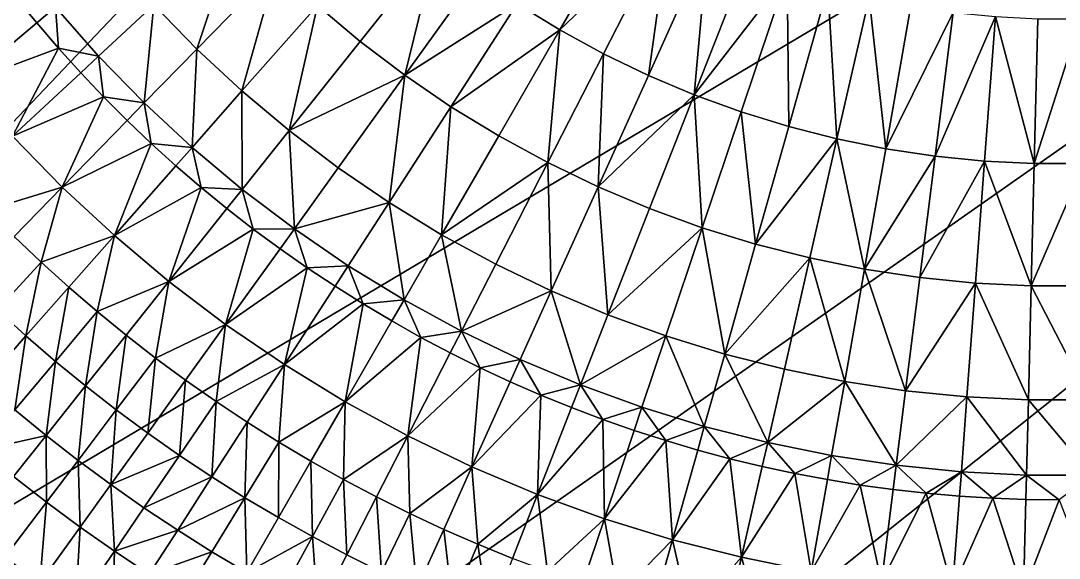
# Model space of a CAD drawing. Header units: millimetres. Extents: x -3250 to 5350, y -3250 to 3250.
# Drawn here: x -1284 to 0, y -1722 to -1058 of the extents above; entities that cross this region are included whole.
import ezdxf

# ---------------------------------------------------------------- set-up
doc = ezdxf.new("R2010")
doc.units = ezdxf.units.MM
doc.header["$MEASUREMENT"] = 0
doc.layers.add('MESH_3D', color=2, linetype='CONTINUOUS')

msp = doc.modelspace()

# ---------------------------------------------------------------- linework, layer by layer
at = {"layer": 'MESH_3D'}
for points in [[(2150.5, 2436.8, 32500), (-3128.5, 880.2, 32500), (-2326.6, -2269.3, 32500)], [(2150.5, 2436.8, 32500), (-2326.6, -2269.3, 32500), (3105.6, 958, 32500)], [(3105.6, 958, 32500), (-2326.6, -2269.3, 32500), (-1962.4, -2590.7, 32500)], [(3105.6, 958, 32500), (-1962.4, -2590.7, 32500), (-1625, -2814.6, 32500)], [(3105.6, 958, 32500), (-1625, -2814.6, 32500), (-723.2, -3168.5, 32500)], [(3105.6, 958, 32500), (-723.2, -3168.5, 32500), (1410.1, -2928.1, 32500)], [(-617.4, -1069.4, -1086.9), (-670, -1037.3, -1086.9), (-527.9, -914.4, -1133)], [(-617.4, -1069.4, -1086.9), (-527.9, -914.4, -1133), (-481.7, -939.6, -1133)], [(-1066.1, -1093, -989.8), (-1119.2, -1038.5, -989.8), (-1015.9, -942.6, -1040.3)], [(-1066.1, -1093, -989.8), (-1015.9, -942.6, -1040.3), (-967.7, -992.1, -1040.3)], [(-563.4, -1098.9, -1086.9), (-617.4, -1069.4, -1086.9), (-481.7, -939.6, -1133)], [(-507.9, -1125.6, -1086.9), (-563.4, -1098.9, -1086.9), (-481.7, -939.6, -1133)], [(-507.9, -1125.6, -1086.9), (-481.7, -939.6, -1133), (-434.3, -962.4, -1133)], [(-451.1, -1149.5, -1086.9), (-507.9, -1125.6, -1086.9), (-434.3, -962.4, -1133)], [(-451.1, -1149.5, -1086.9), (-434.3, -962.4, -1133), (-385.8, -982.9, -1133)], [(-864.1, -1083.5, -1040.3), (-917, -1039.1, -1040.3), (-769.9, -965.4, -1086.9)], [(-809, -1125.3, -1040.3), (-864.1, -1083.5, -1040.3), (-769.9, -965.4, -1086.9)], [(-809, -1125.3, -1040.3), (-769.9, -965.4, -1086.9), (-720.8, -1002.6, -1086.9)], [(-451.1, -1149.5, -1086.9), (-385.8, -982.9, -1133), (-336.3, -1000.9, -1133)], [(-1010.3, -1144.8, -989.8), (-1066.1, -1093, -989.8), (-967.7, -992.1, -1040.3)], [(-1010.3, -1144.8, -989.8), (-967.7, -992.1, -1040.3), (-917, -1039.1, -1040.3)], [(-393.3, -1170.6, -1086.9), (-451.1, -1149.5, -1086.9), (-336.3, -1000.9, -1133)], [(-334.4, -1188.7, -1086.9), (-393.3, -1170.6, -1086.9), (-336.3, -1000.9, -1133)], [(-334.4, -1188.7, -1086.9), (-336.3, -1000.9, -1133), (-286, -1016.4, -1133)], [(-809, -1125.3, -1040.3), (-720.8, -1002.6, -1086.9), (-670, -1037.3, -1086.9)], [(-274.8, -1203.9, -1086.9), (-334.4, -1188.7, -1086.9), (-286, -1016.4, -1133)], [(-274.8, -1203.9, -1086.9), (-286, -1016.4, -1133), (-235, -1029.4, -1133)], [(-1352.1, -1134.6, -885.2), (-1290, -1028.8, -939.1), (-1264, -1060.6, -939.1)], [(-1240.8, -1041.2, -952.1), (-1264, -1060.6, -939.1), (-1290, -1028.8, -939.1)], [(-1187.4, -1101.7, -952.1), (-1240.8, -1041.2, -952.1), (-1119.2, -1038.5, -989.8)], [(-1131, -1159.5, -952.1), (-1187.4, -1101.7, -952.1), (-1119.2, -1038.5, -989.8)], [(-1131, -1159.5, -952.1), (-1119.2, -1038.5, -989.8), (-1066.1, -1093, -989.8)], [(-952, -1193.7, -989.8), (-1010.3, -1144.8, -989.8), (-917, -1039.1, -1040.3)], [(-952, -1193.7, -989.8), (-917, -1039.1, -1040.3), (-864.1, -1083.5, -1040.3)], [(-751.9, -1164.2, -1040.3), (-809, -1125.3, -1040.3), (-670, -1037.3, -1086.9)], [(-751.9, -1164.2, -1040.3), (-670, -1037.3, -1086.9), (-617.4, -1069.4, -1086.9)], [(-214.4, -1216.1, -1086.9), (-274.8, -1203.9, -1086.9), (-235, -1029.4, -1133)], [(-214.4, -1216.1, -1086.9), (-235, -1029.4, -1133), (-183.4, -1039.8, -1133)], [(-1240.8, -1041.2, -952.1), (-1237.1, -1091.8, -939.1), (-1264, -1060.6, -939.1)], [(-1187.4, -1101.7, -952.1), (-1237.1, -1091.8, -939.1), (-1240.8, -1041.2, -952.1)], [(-214.4, -1216.1, -1086.9), (-183.4, -1039.8, -1133), (-131.3, -1047.7, -1133)], [(-153.5, -1225.3, -1086.9), (-214.4, -1216.1, -1086.9), (-131.3, -1047.7, -1133)], [(-153.5, -1225.3, -1086.9), (-131.3, -1047.7, -1133), (-78.9, -1052.9, -1133)], [(-1352.1, -1134.6, -885.2), (-1264, -1060.6, -939.1), (-1237.1, -1091.8, -939.1)], [(-92.3, -1231.4, -1086.9), (-153.5, -1225.3, -1086.9), (-78.9, -1052.9, -1133)], [(-30.8, -1234.5, -1086.9), (-92.3, -1231.4, -1086.9), (-78.9, -1052.9, -1133)], [(-30.8, -1234.5, -1086.9), (-78.9, -1052.9, -1133), (-26.3, -1055.6, -1133)], [(-30.8, -1234.5, -1086.9), (-26.3, -1055.6, -1133), (26.3, -1055.6, -1133)], [(30.8, -1234.5, -1086.9), (-30.8, -1234.5, -1086.9), (26.3, -1055.6, -1133)], [(-692.9, -1200.2, -1040.3), (-751.9, -1164.2, -1040.3), (-617.4, -1069.4, -1086.9)], [(-632.3, -1233.3, -1040.3), (-692.9, -1200.2, -1040.3), (-617.4, -1069.4, -1086.9)], [(-632.3, -1233.3, -1040.3), (-617.4, -1069.4, -1086.9), (-563.4, -1098.9, -1086.9)], [(-952, -1193.7, -989.8), (-864.1, -1083.5, -1040.3), (-809, -1125.3, -1040.3)], [(-1293.9, -1200.6, -885.2), (-1352.1, -1134.6, -885.2), (-1237.1, -1091.8, -939.1)], [(-1293.9, -1200.6, -885.2), (-1237.1, -1091.8, -939.1), (-1209.5, -1122.3, -939.1)], [(-1187.4, -1101.7, -952.1), (-1209.5, -1122.3, -939.1), (-1237.1, -1091.8, -939.1)], [(-1187.4, -1101.7, -952.1), (-1181.2, -1152.1, -939.1), (-1209.5, -1122.3, -939.1)], [(-1131, -1159.5, -952.1), (-1181.2, -1152.1, -939.1), (-1187.4, -1101.7, -952.1)], [(-1071.8, -1214.5, -952.1), (-1131, -1159.5, -952.1), (-1066.1, -1093, -989.8)], [(-1071.8, -1214.5, -952.1), (-1066.1, -1093, -989.8), (-1010.3, -1144.8, -989.8)], [(-570, -1263.2, -1040.3), (-632.3, -1233.3, -1040.3), (-563.4, -1098.9, -1086.9)], [(-570, -1263.2, -1040.3), (-563.4, -1098.9, -1086.9), (-507.9, -1125.6, -1086.9)], [(-1293.9, -1200.6, -885.2), (-1209.5, -1122.3, -939.1), (-1181.2, -1152.1, -939.1)], [(-891.3, -1239.7, -989.8), (-952, -1193.7, -989.8), (-809, -1125.3, -1040.3)], [(-828.4, -1282.6, -989.8), (-891.3, -1239.7, -989.8), (-809, -1125.3, -1040.3)], [(-828.4, -1282.6, -989.8), (-809, -1125.3, -1040.3), (-751.9, -1164.2, -1040.3)], [(-570, -1263.2, -1040.3), (-507.9, -1125.6, -1086.9), (-451.1, -1149.5, -1086.9)], [(-1232.4, -1263.6, -885.2), (-1293.9, -1200.6, -885.2), (-1181.2, -1152.1, -939.1)], [(-1232.4, -1263.6, -885.2), (-1181.2, -1152.1, -939.1), (-1152.1, -1181.2, -939.1)], [(-1131, -1159.5, -952.1), (-1152.1, -1181.2, -939.1), (-1181.2, -1152.1, -939.1)], [(-1009.9, -1266.4, -952.1), (-1071.8, -1214.5, -952.1), (-1010.3, -1144.8, -989.8)], [(-1009.9, -1266.4, -952.1), (-1010.3, -1144.8, -989.8), (-952, -1193.7, -989.8)], [(-506.3, -1290.1, -1040.3), (-570, -1263.2, -1040.3), (-451.1, -1149.5, -1086.9)], [(-441.4, -1313.7, -1040.3), (-506.3, -1290.1, -1040.3), (-451.1, -1149.5, -1086.9)], [(-441.4, -1313.7, -1040.3), (-451.1, -1149.5, -1086.9), (-393.3, -1170.6, -1086.9)], [(-1131, -1159.5, -952.1), (-1122.3, -1209.5, -939.1), (-1152.1, -1181.2, -939.1)], [(-1071.8, -1214.5, -952.1), (-1122.3, -1209.5, -939.1), (-1131, -1159.5, -952.1)], [(-763.4, -1322.3, -989.8), (-828.4, -1282.6, -989.8), (-751.9, -1164.2, -1040.3)], [(-763.4, -1322.3, -989.8), (-751.9, -1164.2, -1040.3), (-692.9, -1200.2, -1040.3)], [(-375.4, -1334.1, -1040.3), (-441.4, -1313.7, -1040.3), (-393.3, -1170.6, -1086.9)], [(-375.4, -1334.1, -1040.3), (-393.3, -1170.6, -1086.9), (-334.4, -1188.7, -1086.9)], [(-1232.4, -1263.6, -885.2), (-1152.1, -1181.2, -939.1), (-1122.3, -1209.5, -939.1)], [(-945.5, -1315.2, -952.1), (-1009.9, -1266.4, -952.1), (-952, -1193.7, -989.8)], [(-945.5, -1315.2, -952.1), (-952, -1193.7, -989.8), (-891.3, -1239.7, -989.8)], [(-375.4, -1334.1, -1040.3), (-334.4, -1188.7, -1086.9), (-274.8, -1203.9, -1086.9)], [(-1232.4, -1263.6, -885.2), (-1324.4, -1291.7, -840.8), (-1293.9, -1200.6, -885.2)], [(-763.4, -1322.3, -989.8), (-692.9, -1200.2, -1040.3), (-632.3, -1233.3, -1040.3)], [(-308.4, -1351.1, -1040.3), (-375.4, -1334.1, -1040.3), (-274.8, -1203.9, -1086.9)], [(-240.7, -1364.8, -1040.3), (-308.4, -1351.1, -1040.3), (-274.8, -1203.9, -1086.9)], [(-240.7, -1364.8, -1040.3), (-274.8, -1203.9, -1086.9), (-214.4, -1216.1, -1086.9)], [(-1167.9, -1323.4, -885.2), (-1232.4, -1263.6, -885.2), (-1122.3, -1209.5, -939.1)], [(-1167.9, -1323.4, -885.2), (-1122.3, -1209.5, -939.1), (-1091.8, -1237.1, -939.1)], [(-1071.8, -1214.5, -952.1), (-1091.8, -1237.1, -939.1), (-1122.3, -1209.5, -939.1)], [(-1071.8, -1214.5, -952.1), (-1060.6, -1264, -939.1), (-1091.8, -1237.1, -939.1)], [(-1009.9, -1266.4, -952.1), (-1060.6, -1264, -939.1), (-1071.8, -1214.5, -952.1)], [(-240.7, -1364.8, -1040.3), (-214.4, -1216.1, -1086.9), (-153.5, -1225.3, -1086.9)], [(-172.3, -1375.1, -1040.3), (-240.7, -1364.8, -1040.3), (-153.5, -1225.3, -1086.9)], [(-172.3, -1375.1, -1040.3), (-153.5, -1225.3, -1086.9), (-92.3, -1231.4, -1086.9)], [(-103.6, -1382, -1040.3), (-172.3, -1375.1, -1040.3), (-92.3, -1231.4, -1086.9)], [(-34.6, -1385.5, -1040.3), (-103.6, -1382, -1040.3), (-92.3, -1231.4, -1086.9)], [(-34.6, -1385.5, -1040.3), (-92.3, -1231.4, -1086.9), (-30.8, -1234.5, -1086.9)], [(-1167.9, -1323.4, -885.2), (-1091.8, -1237.1, -939.1), (-1060.6, -1264, -939.1)], [(-945.5, -1315.2, -952.1), (-891.3, -1239.7, -989.8), (-828.4, -1282.6, -989.8)], [(-696.6, -1358.7, -989.8), (-763.4, -1322.3, -989.8), (-632.3, -1233.3, -1040.3)], [(-628, -1391.7, -989.8), (-696.6, -1358.7, -989.8), (-632.3, -1233.3, -1040.3)], [(-628, -1391.7, -989.8), (-632.3, -1233.3, -1040.3), (-570, -1263.2, -1040.3)], [(-34.6, -1385.5, -1040.3), (-30.8, -1234.5, -1086.9), (30.8, -1234.5, -1086.9)], [(34.6, -1385.5, -1040.3), (-34.6, -1385.5, -1040.3), (30.8, -1234.5, -1086.9)], [(-1232.4, -1263.6, -885.2), (-1291.7, -1324.4, -840.8), (-1324.4, -1291.7, -840.8)], [(-1232.4, -1263.6, -885.2), (-1258.3, -1356.1, -840.8), (-1291.7, -1324.4, -840.8)], [(-1167.9, -1323.4, -885.2), (-1258.3, -1356.1, -840.8), (-1232.4, -1263.6, -885.2)], [(-1100.5, -1380, -885.2), (-1167.9, -1323.4, -885.2), (-1060.6, -1264, -939.1)], [(-1100.5, -1380, -885.2), (-1060.6, -1264, -939.1), (-1028.8, -1290, -939.1)], [(-1009.9, -1266.4, -952.1), (-1028.8, -1290, -939.1), (-1060.6, -1264, -939.1)], [(-1009.9, -1266.4, -952.1), (-996.3, -1315.3, -939.1), (-1028.8, -1290, -939.1)], [(-945.5, -1315.2, -952.1), (-996.3, -1315.3, -939.1), (-1009.9, -1266.4, -952.1)], [(-557.8, -1421.3, -989.8), (-628, -1391.7, -989.8), (-570, -1263.2, -1040.3)], [(-557.8, -1421.3, -989.8), (-570, -1263.2, -1040.3), (-506.3, -1290.1, -1040.3)], [(-878.8, -1360.7, -952.1), (-945.5, -1315.2, -952.1), (-828.4, -1282.6, -989.8)], [(-809.9, -1402.8, -952.1), (-878.8, -1360.7, -952.1), (-828.4, -1282.6, -989.8)], [(-809.9, -1402.8, -952.1), (-828.4, -1282.6, -989.8), (-763.4, -1322.3, -989.8)], [(-1100.5, -1380, -885.2), (-1028.8, -1290, -939.1), (-996.3, -1315.3, -939.1)], [(-557.8, -1421.3, -989.8), (-506.3, -1290.1, -1040.3), (-441.4, -1313.7, -1040.3)], [(-1030.4, -1433.1, -885.2), (-1100.5, -1380, -885.2), (-996.3, -1315.3, -939.1)], [(-1030.4, -1433.1, -885.2), (-996.3, -1315.3, -939.1), (-963.2, -1339.7, -939.1)], [(-945.5, -1315.2, -952.1), (-963.2, -1339.7, -939.1), (-996.3, -1315.3, -939.1)], [(-945.5, -1315.2, -952.1), (-929.5, -1363.3, -939.1), (-963.2, -1339.7, -939.1)], [(-878.8, -1360.7, -952.1), (-929.5, -1363.3, -939.1), (-945.5, -1315.2, -952.1)], [(-486.3, -1447.3, -989.8), (-557.8, -1421.3, -989.8), (-441.4, -1313.7, -1040.3)], [(-413.5, -1469.8, -989.8), (-486.3, -1447.3, -989.8), (-441.4, -1313.7, -1040.3)], [(-413.5, -1469.8, -989.8), (-441.4, -1313.7, -1040.3), (-375.4, -1334.1, -1040.3)], [(-1313, -1415.1, -794.3), (-1291.7, -1324.4, -840.8), (-1258.3, -1356.1, -840.8)], [(-1167.9, -1323.4, -885.2), (-1224.1, -1387.1, -840.8), (-1258.3, -1356.1, -840.8)], [(-1167.9, -1323.4, -885.2), (-1189.2, -1417.2, -840.8), (-1224.1, -1387.1, -840.8)], [(-1100.5, -1380, -885.2), (-1189.2, -1417.2, -840.8), (-1167.9, -1323.4, -885.2)], [(-739, -1441.4, -952.1), (-809.9, -1402.8, -952.1), (-763.4, -1322.3, -989.8)], [(-739, -1441.4, -952.1), (-763.4, -1322.3, -989.8), (-696.6, -1358.7, -989.8)], [(-413.5, -1469.8, -989.8), (-375.4, -1334.1, -1040.3), (-308.4, -1351.1, -1040.3)], [(-1030.4, -1433.1, -885.2), (-963.2, -1339.7, -939.1), (-929.5, -1363.3, -939.1)], [(-1277.3, -1447.4, -794.3), (-1313, -1415.1, -794.3), (-1258.3, -1356.1, -840.8)], [(-1277.3, -1447.4, -794.3), (-1258.3, -1356.1, -840.8), (-1224.1, -1387.1, -840.8)], [(-878.8, -1360.7, -952.1), (-895.2, -1386, -939.1), (-929.5, -1363.3, -939.1)], [(-878.8, -1360.7, -952.1), (-860.4, -1407.9, -939.1), (-895.2, -1386, -939.1)], [(-809.9, -1402.8, -952.1), (-860.4, -1407.9, -939.1), (-878.8, -1360.7, -952.1)], [(-739, -1441.4, -952.1), (-696.6, -1358.7, -989.8), (-628, -1391.7, -989.8)], [(-339.7, -1488.5, -989.8), (-413.5, -1469.8, -989.8), (-308.4, -1351.1, -1040.3)], [(-265.1, -1503.6, -989.8), (-339.7, -1488.5, -989.8), (-308.4, -1351.1, -1040.3)], [(-265.1, -1503.6, -989.8), (-308.4, -1351.1, -1040.3), (-240.7, -1364.8, -1040.3)], [(-957.6, -1482.7, -885.2), (-1030.4, -1433.1, -885.2), (-929.5, -1363.3, -939.1)], [(-957.6, -1482.7, -885.2), (-929.5, -1363.3, -939.1), (-895.2, -1386, -939.1)], [(-189.9, -1515, -989.8), (-265.1, -1503.6, -989.8), (-240.7, -1364.8, -1040.3)], [(-189.9, -1515, -989.8), (-240.7, -1364.8, -1040.3), (-172.3, -1375.1, -1040.3)], [(-1100.5, -1380, -885.2), (-1153.5, -1446.4, -840.8), (-1189.2, -1417.2, -840.8)], [(-1100.5, -1380, -885.2), (-1117, -1474.7, -840.8), (-1153.5, -1446.4, -840.8)], [(-1030.4, -1433.1, -885.2), (-1117, -1474.7, -840.8), (-1100.5, -1380, -885.2)], [(-957.6, -1482.7, -885.2), (-895.2, -1386, -939.1), (-860.4, -1407.9, -939.1)], [(-189.9, -1515, -989.8), (-172.3, -1375.1, -1040.3), (-103.6, -1382, -1040.3)], [(-114.1, -1522.6, -989.8), (-189.9, -1515, -989.8), (-103.6, -1382, -1040.3)], [(-38.1, -1526.3, -989.8), (-114.1, -1522.6, -989.8), (-103.6, -1382, -1040.3)], [(-38.1, -1526.3, -989.8), (-103.6, -1382, -1040.3), (-34.6, -1385.5, -1040.3)], [(38.1, -1526.3, -989.8), (-38.1, -1526.3, -989.8), (-34.6, -1385.5, -1040.3)], [(38.1, -1526.3, -989.8), (-34.6, -1385.5, -1040.3), (34.6, -1385.5, -1040.3)], [(-1240.8, -1478.8, -794.3), (-1277.3, -1447.4, -794.3), (-1224.1, -1387.1, -840.8)], [(-1240.8, -1478.8, -794.3), (-1224.1, -1387.1, -840.8), (-1189.2, -1417.2, -840.8)], [(-666.2, -1476.4, -952.1), (-739, -1441.4, -952.1), (-628, -1391.7, -989.8)], [(-591.8, -1507.8, -952.1), (-666.2, -1476.4, -952.1), (-628, -1391.7, -989.8)], [(-591.8, -1507.8, -952.1), (-628, -1391.7, -989.8), (-557.8, -1421.3, -989.8)], [(-882.5, -1528.6, -885.2), (-957.6, -1482.7, -885.2), (-860.4, -1407.9, -939.1)], [(-882.5, -1528.6, -885.2), (-860.4, -1407.9, -939.1), (-825, -1428.9, -939.1)], [(-809.9, -1402.8, -952.1), (-825, -1428.9, -939.1), (-860.4, -1407.9, -939.1)], [(-809.9, -1402.8, -952.1), (-789.1, -1449.1, -939.1), (-825, -1428.9, -939.1)], [(-739, -1441.4, -952.1), (-789.1, -1449.1, -939.1), (-809.9, -1402.8, -952.1)], [(-1329, -1506, -744.3), (-1313, -1415.1, -794.3), (-1277.3, -1447.4, -794.3)], [(-1203.6, -1509.2, -794.3), (-1240.8, -1478.8, -794.3), (-1189.2, -1417.2, -840.8)], [(-1203.6, -1509.2, -794.3), (-1189.2, -1417.2, -840.8), (-1153.5, -1446.4, -840.8)], [(-591.8, -1507.8, -952.1), (-557.8, -1421.3, -989.8), (-486.3, -1447.3, -989.8)], [(-1030.4, -1433.1, -885.2), (-1079.9, -1502.1, -840.8), (-1117, -1474.7, -840.8)], [(-1030.4, -1433.1, -885.2), (-1042.1, -1528.5, -840.8), (-1079.9, -1502.1, -840.8)], [(-957.6, -1482.7, -885.2), (-1042.1, -1528.5, -840.8), (-1030.4, -1433.1, -885.2)], [(-882.5, -1528.6, -885.2), (-825, -1428.9, -939.1), (-789.1, -1449.1, -939.1)], [(-1291.1, -1538.7, -744.3), (-1329, -1506, -744.3), (-1277.3, -1447.4, -794.3)], [(-1291.1, -1538.7, -744.3), (-1277.3, -1447.4, -794.3), (-1240.8, -1478.8, -794.3)], [(-1165.6, -1538.8, -794.3), (-1203.6, -1509.2, -794.3), (-1153.5, -1446.4, -840.8)], [(-1165.6, -1538.8, -794.3), (-1153.5, -1446.4, -840.8), (-1117, -1474.7, -840.8)], [(-805.2, -1570.7, -885.2), (-882.5, -1528.6, -885.2), (-789.1, -1449.1, -939.1)], [(-805.2, -1570.7, -885.2), (-789.1, -1449.1, -939.1), (-752.7, -1468.3, -939.1)], [(-739, -1441.4, -952.1), (-752.7, -1468.3, -939.1), (-789.1, -1449.1, -939.1)], [(-739, -1441.4, -952.1), (-715.9, -1486.6, -939.1), (-752.7, -1468.3, -939.1)], [(-666.2, -1476.4, -952.1), (-715.9, -1486.6, -939.1), (-739, -1441.4, -952.1)], [(-515.9, -1535.4, -952.1), (-591.8, -1507.8, -952.1), (-486.3, -1447.3, -989.8)], [(-438.7, -1559.2, -952.1), (-515.9, -1535.4, -952.1), (-486.3, -1447.3, -989.8)], [(-438.7, -1559.2, -952.1), (-486.3, -1447.3, -989.8), (-413.5, -1469.8, -989.8)], [(-1126.8, -1567.3, -794.3), (-1165.6, -1538.8, -794.3), (-1117, -1474.7, -840.8)], [(-1126.8, -1567.3, -794.3), (-1117, -1474.7, -840.8), (-1079.9, -1502.1, -840.8)], [(-805.2, -1570.7, -885.2), (-752.7, -1468.3, -939.1), (-715.9, -1486.6, -939.1)], [(-360.4, -1579.2, -952.1), (-438.7, -1559.2, -952.1), (-413.5, -1469.8, -989.8)], [(-360.4, -1579.2, -952.1), (-413.5, -1469.8, -989.8), (-339.7, -1488.5, -989.8)], [(-1252.3, -1570.4, -744.3), (-1291.1, -1538.7, -744.3), (-1240.8, -1478.8, -794.3)], [(-1252.3, -1570.4, -744.3), (-1240.8, -1478.8, -794.3), (-1203.6, -1509.2, -794.3)], [(-957.6, -1482.7, -885.2), (-1003.7, -1554, -840.8), (-1042.1, -1528.5, -840.8)], [(-957.6, -1482.7, -885.2), (-964.7, -1578.6, -840.8), (-1003.7, -1554, -840.8)], [(-882.5, -1528.6, -885.2), (-964.7, -1578.6, -840.8), (-957.6, -1482.7, -885.2)], [(-726, -1608.9, -885.2), (-805.2, -1570.7, -885.2), (-715.9, -1486.6, -939.1)], [(-726, -1608.9, -885.2), (-715.9, -1486.6, -939.1), (-678.6, -1504, -939.1)], [(-666.2, -1476.4, -952.1), (-678.6, -1504, -939.1), (-715.9, -1486.6, -939.1)], [(-666.2, -1476.4, -952.1), (-640.9, -1520.4, -939.1), (-678.6, -1504, -939.1)], [(-591.8, -1507.8, -952.1), (-640.9, -1520.4, -939.1), (-666.2, -1476.4, -952.1)], [(-360.4, -1579.2, -952.1), (-339.7, -1488.5, -989.8), (-265.1, -1503.6, -989.8)], [(-1212.8, -1601.1, -744.3), (-1252.3, -1570.4, -744.3), (-1203.6, -1509.2, -794.3)], [(-1212.8, -1601.1, -744.3), (-1203.6, -1509.2, -794.3), (-1165.6, -1538.8, -794.3)], [(-1087.4, -1595, -794.3), (-1126.8, -1567.3, -794.3), (-1079.9, -1502.1, -840.8)], [(-1087.4, -1595, -794.3), (-1079.9, -1502.1, -840.8), (-1042.1, -1528.5, -840.8)], [(-726, -1608.9, -885.2), (-678.6, -1504, -939.1), (-640.9, -1520.4, -939.1)], [(-591.8, -1507.8, -952.1), (-602.8, -1535.9, -939.1), (-640.9, -1520.4, -939.1)], [(-591.8, -1507.8, -952.1), (-564.3, -1550.5, -939.1), (-602.8, -1535.9, -939.1)], [(-515.9, -1535.4, -952.1), (-564.3, -1550.5, -939.1), (-591.8, -1507.8, -952.1)], [(-281.3, -1595.2, -952.1), (-360.4, -1579.2, -952.1), (-265.1, -1503.6, -989.8)], [(-201.4, -1607.2, -952.1), (-281.3, -1595.2, -952.1), (-265.1, -1503.6, -989.8)], [(-201.4, -1607.2, -952.1), (-265.1, -1503.6, -989.8), (-189.9, -1515, -989.8)], [(-644.9, -1643.1, -885.2), (-726, -1608.9, -885.2), (-640.9, -1520.4, -939.1)], [(-644.9, -1643.1, -885.2), (-640.9, -1520.4, -939.1), (-602.8, -1535.9, -939.1)], [(-201.4, -1607.2, -952.1), (-189.9, -1515, -989.8), (-114.1, -1522.6, -989.8)], [(-121, -1615.3, -952.1), (-201.4, -1607.2, -952.1), (-114.1, -1522.6, -989.8)], [(-40.4, -1619.3, -952.1), (-121, -1615.3, -952.1), (-114.1, -1522.6, -989.8)], [(-40.4, -1619.3, -952.1), (-114.1, -1522.6, -989.8), (-38.1, -1526.3, -989.8)], [(40.4, -1619.3, -952.1), (-40.4, -1619.3, -952.1), (-38.1, -1526.3, -989.8)], [(40.4, -1619.3, -952.1), (-38.1, -1526.3, -989.8), (38.1, -1526.3, -989.8)], [(-1332.7, -1588.3, -698.4), (-1291.1, -1538.7, -744.3), (-1252.3, -1570.4, -744.3)], [(-1172.5, -1630.8, -744.3), (-1212.8, -1601.1, -744.3), (-1165.6, -1538.8, -794.3)], [(-1172.5, -1630.8, -744.3), (-1165.6, -1538.8, -794.3), (-1126.8, -1567.3, -794.3)], [(-1047.3, -1621.6, -794.3), (-1087.4, -1595, -794.3), (-1042.1, -1528.5, -840.8)], [(-1047.3, -1621.6, -794.3), (-1042.1, -1528.5, -840.8), (-1003.7, -1554, -840.8)], [(-882.5, -1528.6, -885.2), (-925, -1602.1, -840.8), (-964.7, -1578.6, -840.8)], [(-882.5, -1528.6, -885.2), (-884.8, -1624.7, -840.8), (-925, -1602.1, -840.8)], [(-805.2, -1570.7, -885.2), (-884.8, -1624.7, -840.8), (-882.5, -1528.6, -885.2)], [(-644.9, -1643.1, -885.2), (-602.8, -1535.9, -939.1), (-564.3, -1550.5, -939.1)], [(-515.9, -1535.4, -952.1), (-525.5, -1564.1, -939.1), (-564.3, -1550.5, -939.1)], [(-515.9, -1535.4, -952.1), (-486.3, -1576.7, -939.1), (-525.5, -1564.1, -939.1)], [(-438.7, -1559.2, -952.1), (-486.3, -1576.7, -939.1), (-515.9, -1535.4, -952.1)], [(-562.2, -1673.2, -885.2), (-644.9, -1643.1, -885.2), (-564.3, -1550.5, -939.1)], [(-562.2, -1673.2, -885.2), (-564.3, -1550.5, -939.1), (-525.5, -1564.1, -939.1)], [(-1006.6, -1647.2, -794.3), (-1047.3, -1621.6, -794.3), (-1003.7, -1554, -840.8)], [(-1006.6, -1647.2, -794.3), (-1003.7, -1554, -840.8), (-964.7, -1578.6, -840.8)], [(-562.2, -1673.2, -885.2), (-525.5, -1564.1, -939.1), (-486.3, -1576.7, -939.1)], [(-438.7, -1559.2, -952.1), (-446.9, -1588.3, -939.1), (-486.3, -1576.7, -939.1)], [(-438.7, -1559.2, -952.1), (-407.1, -1599, -939.1), (-446.9, -1588.3, -939.1)], [(-360.4, -1579.2, -952.1), (-407.1, -1599, -939.1), (-438.7, -1559.2, -952.1)], [(-1292.7, -1621, -698.4), (-1332.7, -1588.3, -698.4), (-1252.3, -1570.4, -744.3)], [(-1251.9, -1652.8, -698.4), (-1292.7, -1621, -698.4), (-1252.3, -1570.4, -744.3)], [(-1251.9, -1652.8, -698.4), (-1252.3, -1570.4, -744.3), (-1212.8, -1601.1, -744.3)], [(-1172.5, -1630.8, -744.3), (-1126.8, -1567.3, -794.3), (-1087.4, -1595, -794.3)], [(-965.2, -1671.8, -794.3), (-1006.6, -1647.2, -794.3), (-964.7, -1578.6, -840.8)], [(-965.2, -1671.8, -794.3), (-964.7, -1578.6, -840.8), (-925, -1602.1, -840.8)], [(-805.2, -1570.7, -885.2), (-844, -1646.3, -840.8), (-884.8, -1624.7, -840.8)], [(-805.2, -1570.7, -885.2), (-802.7, -1666.8, -840.8), (-844, -1646.3, -840.8)], [(-726, -1608.9, -885.2), (-802.7, -1666.8, -840.8), (-805.2, -1570.7, -885.2)], [(-478.1, -1699.1, -885.2), (-562.2, -1673.2, -885.2), (-486.3, -1576.7, -939.1)], [(-478.1, -1699.1, -885.2), (-486.3, -1576.7, -939.1), (-446.9, -1588.3, -939.1)], [(-478.1, -1699.1, -885.2), (-446.9, -1588.3, -939.1), (-407.1, -1599, -939.1)], [(-360.4, -1579.2, -952.1), (-367.2, -1608.6, -939.1), (-407.1, -1599, -939.1)], [(-360.4, -1579.2, -952.1), (-326.9, -1617.3, -939.1), (-367.2, -1608.6, -939.1)], [(-281.3, -1595.2, -952.1), (-326.9, -1617.3, -939.1), (-360.4, -1579.2, -952.1)], [(-1210.3, -1683.5, -698.4), (-1251.9, -1652.8, -698.4), (-1212.8, -1601.1, -744.3)], [(-1210.3, -1683.5, -698.4), (-1212.8, -1601.1, -744.3), (-1172.5, -1630.8, -744.3)], [(-1131.5, -1659.6, -744.3), (-1172.5, -1630.8, -744.3), (-1087.4, -1595, -794.3)], [(-1131.5, -1659.6, -744.3), (-1087.4, -1595, -794.3), (-1047.3, -1621.6, -794.3)], [(-923.2, -1695.3, -794.3), (-965.2, -1671.8, -794.3), (-925, -1602.1, -840.8)], [(-923.2, -1695.3, -794.3), (-925, -1602.1, -840.8), (-884.8, -1624.7, -840.8)], [(-392.8, -1720.8, -885.2), (-478.1, -1699.1, -885.2), (-407.1, -1599, -939.1)], [(-392.8, -1720.8, -885.2), (-407.1, -1599, -939.1), (-367.2, -1608.6, -939.1)], [(-281.3, -1595.2, -952.1), (-286.5, -1624.9, -939.1), (-326.9, -1617.3, -939.1)], [(-281.3, -1595.2, -952.1), (-245.9, -1631.6, -939.1), (-286.5, -1624.9, -939.1)], [(-201.4, -1607.2, -952.1), (-245.9, -1631.6, -939.1), (-281.3, -1595.2, -952.1)], [(-726, -1608.9, -885.2), (-760.9, -1686.3, -840.8), (-802.7, -1666.8, -840.8)], [(-726, -1608.9, -885.2), (-718.6, -1704.7, -840.8), (-760.9, -1686.3, -840.8)], [(-644.9, -1643.1, -885.2), (-718.6, -1704.7, -840.8), (-726, -1608.9, -885.2)], [(-392.8, -1720.8, -885.2), (-367.2, -1608.6, -939.1), (-326.9, -1617.3, -939.1)], [(-306.5, -1738.3, -885.2), (-392.8, -1720.8, -885.2), (-326.9, -1617.3, -939.1)], [(-306.5, -1738.3, -885.2), (-326.9, -1617.3, -939.1), (-286.5, -1624.9, -939.1)], [(-201.4, -1607.2, -952.1), (-205.2, -1637.2, -939.1), (-245.9, -1631.6, -939.1)], [(-201.4, -1607.2, -952.1), (-164.3, -1641.8, -939.1), (-205.2, -1637.2, -939.1)], [(-121, -1615.3, -952.1), (-164.3, -1641.8, -939.1), (-201.4, -1607.2, -952.1)], [(-121, -1615.3, -952.1), (-123.3, -1645.4, -939.1), (-164.3, -1641.8, -939.1)], [(-121, -1615.3, -952.1), (-82.2, -1647.9, -939.1), (-123.3, -1645.4, -939.1)], [(-40.4, -1619.3, -952.1), (-82.2, -1647.9, -939.1), (-121, -1615.3, -952.1)], [(-1303.4, -1720.7, -630.5), (-1292.7, -1621, -698.4), (-1251.9, -1652.8, -698.4)], [(-1089.7, -1687.3, -744.3), (-1131.5, -1659.6, -744.3), (-1047.3, -1621.6, -794.3)], [(-1089.7, -1687.3, -744.3), (-1047.3, -1621.6, -794.3), (-1006.6, -1647.2, -794.3)], [(-880.7, -1717.8, -794.3), (-923.2, -1695.3, -794.3), (-884.8, -1624.7, -840.8)], [(-880.7, -1717.8, -794.3), (-884.8, -1624.7, -840.8), (-844, -1646.3, -840.8)], [(-306.5, -1738.3, -885.2), (-286.5, -1624.9, -939.1), (-245.9, -1631.6, -939.1)], [(-40.4, -1619.3, -952.1), (-41.1, -1649.5, -939.1), (-82.2, -1647.9, -939.1)], [(-40.4, -1619.3, -952.1), (0, -1650, -939.1), (-41.1, -1649.5, -939.1)], [(40.4, -1619.3, -952.1), (0, -1650, -939.1), (-40.4, -1619.3, -952.1)], [(-1168, -1713.1, -698.4), (-1210.3, -1683.5, -698.4), (-1172.5, -1630.8, -744.3)], [(-1168, -1713.1, -698.4), (-1172.5, -1630.8, -744.3), (-1131.5, -1659.6, -744.3)], [(-644.9, -1643.1, -885.2), (-675.9, -1722.1, -840.8), (-718.6, -1704.7, -840.8)], [(-644.9, -1643.1, -885.2), (-632.7, -1738.4, -840.8), (-675.9, -1722.1, -840.8)], [(-562.2, -1673.2, -885.2), (-632.7, -1738.4, -840.8), (-644.9, -1643.1, -885.2)], [(-219.5, -1751.4, -885.2), (-306.5, -1738.3, -885.2), (-245.9, -1631.6, -939.1)], [(-219.5, -1751.4, -885.2), (-245.9, -1631.6, -939.1), (-205.2, -1637.2, -939.1)], [(-219.5, -1751.4, -885.2), (-205.2, -1637.2, -939.1), (-164.3, -1641.8, -939.1)], [(-131.9, -1760.1, -885.2), (-219.5, -1751.4, -885.2), (-164.3, -1641.8, -939.1)], [(-131.9, -1760.1, -885.2), (-164.3, -1641.8, -939.1), (-123.3, -1645.4, -939.1)], [(-1260.1, -1752.7, -630.5), (-1303.4, -1720.7, -630.5), (-1251.9, -1652.8, -698.4)], [(-1260.1, -1752.7, -630.5), (-1251.9, -1652.8, -698.4), (-1210.3, -1683.5, -698.4)], [(-1047.3, -1713.9, -744.3), (-1089.7, -1687.3, -744.3), (-1006.6, -1647.2, -794.3)], [(-1004.3, -1739.5, -744.3), (-1047.3, -1713.9, -744.3), (-1006.6, -1647.2, -794.3)], [(-1004.3, -1739.5, -744.3), (-1006.6, -1647.2, -794.3), (-965.2, -1671.8, -794.3)], [(-837.6, -1739.2, -794.3), (-880.7, -1717.8, -794.3), (-844, -1646.3, -840.8)], [(-837.6, -1739.2, -794.3), (-844, -1646.3, -840.8), (-802.7, -1666.8, -840.8)], [(-131.9, -1760.1, -885.2), (-123.3, -1645.4, -939.1), (-82.2, -1647.9, -939.1)], [(-44, -1764.5, -885.2), (-131.9, -1760.1, -885.2), (-82.2, -1647.9, -939.1)], [(-44, -1764.5, -885.2), (-82.2, -1647.9, -939.1), (-41.1, -1649.5, -939.1)], [(-44, -1764.5, -885.2), (-41.1, -1649.5, -939.1), (0, -1650, -939.1)], [(44, -1764.5, -885.2), (-44, -1764.5, -885.2), (0, -1650, -939.1)], [(-1168, -1713.1, -698.4), (-1131.5, -1659.6, -744.3), (-1089.7, -1687.3, -744.3)], [(-793.9, -1759.6, -794.3), (-837.6, -1739.2, -794.3), (-802.7, -1666.8, -840.8)], [(-793.9, -1759.6, -794.3), (-802.7, -1666.8, -840.8), (-760.9, -1686.3, -840.8)], [(-1004.3, -1739.5, -744.3), (-965.2, -1671.8, -794.3), (-923.2, -1695.3, -794.3)], [(-562.2, -1673.2, -885.2), (-589.2, -1753.7, -840.8), (-632.7, -1738.4, -840.8)], [(-562.2, -1673.2, -885.2), (-545.3, -1767.8, -840.8), (-589.2, -1753.7, -840.8)], [(-478.1, -1699.1, -885.2), (-545.3, -1767.8, -840.8), (-562.2, -1673.2, -885.2)], [(-1216, -1783.6, -630.5), (-1260.1, -1752.7, -630.5), (-1210.3, -1683.5, -698.4)], [(-1216, -1783.6, -630.5), (-1210.3, -1683.5, -698.4), (-1168, -1713.1, -698.4)], [(-1124.9, -1741.7, -698.4), (-1168, -1713.1, -698.4), (-1089.7, -1687.3, -744.3)], [(-1124.9, -1741.7, -698.4), (-1089.7, -1687.3, -744.3), (-1047.3, -1713.9, -744.3)], [(-749.8, -1778.8, -794.3), (-793.9, -1759.6, -794.3), (-760.9, -1686.3, -840.8)], [(-749.8, -1778.8, -794.3), (-760.9, -1686.3, -840.8), (-718.6, -1704.7, -840.8)], [(-960.6, -1764, -744.3), (-1004.3, -1739.5, -744.3), (-923.2, -1695.3, -794.3)], [(-916.3, -1787.4, -744.3), (-960.6, -1764, -744.3), (-923.2, -1695.3, -794.3)], [(-916.3, -1787.4, -744.3), (-923.2, -1695.3, -794.3), (-880.7, -1717.8, -794.3)], [(-705.2, -1796.9, -794.3), (-749.8, -1778.8, -794.3), (-718.6, -1704.7, -840.8)], [(-705.2, -1796.9, -794.3), (-718.6, -1704.7, -840.8), (-675.9, -1722.1, -840.8)], [(-478.1, -1699.1, -885.2), (-501.1, -1780.9, -840.8), (-545.3, -1767.8, -840.8)], [(-478.1, -1699.1, -885.2), (-456.5, -1792.8, -840.8), (-501.1, -1780.9, -840.8)], [(-392.8, -1720.8, -885.2), (-456.5, -1792.8, -840.8), (-478.1, -1699.1, -885.2)], [(-1171.2, -1813.3, -630.5), (-1216, -1783.6, -630.5), (-1168, -1713.1, -698.4)], [(-1171.2, -1813.3, -630.5), (-1168, -1713.1, -698.4), (-1124.9, -1741.7, -698.4)], [(-1081.1, -1769.2, -698.4), (-1124.9, -1741.7, -698.4), (-1047.3, -1713.9, -744.3)], [(-1081.1, -1769.2, -698.4), (-1047.3, -1713.9, -744.3), (-1004.3, -1739.5, -744.3)], [(-916.3, -1787.4, -744.3), (-880.7, -1717.8, -794.3), (-837.6, -1739.2, -794.3)], [(-1312, -1824.9, -547.3), (-1303.4, -1720.7, -630.5), (-1260.1, -1752.7, -630.5)], [(-392.8, -1720.8, -885.2), (-411.7, -1803.6, -840.8), (-456.5, -1792.8, -840.8)], [(-392.8, -1720.8, -885.2), (-366.6, -1813.3, -840.8), (-411.7, -1803.6, -840.8)], [(-306.5, -1738.3, -885.2), (-366.6, -1813.3, -840.8), (-392.8, -1720.8, -885.2)]]:
    msp.add_3dface(points, dxfattribs=at)

doc.saveas('drawing.dxf')
